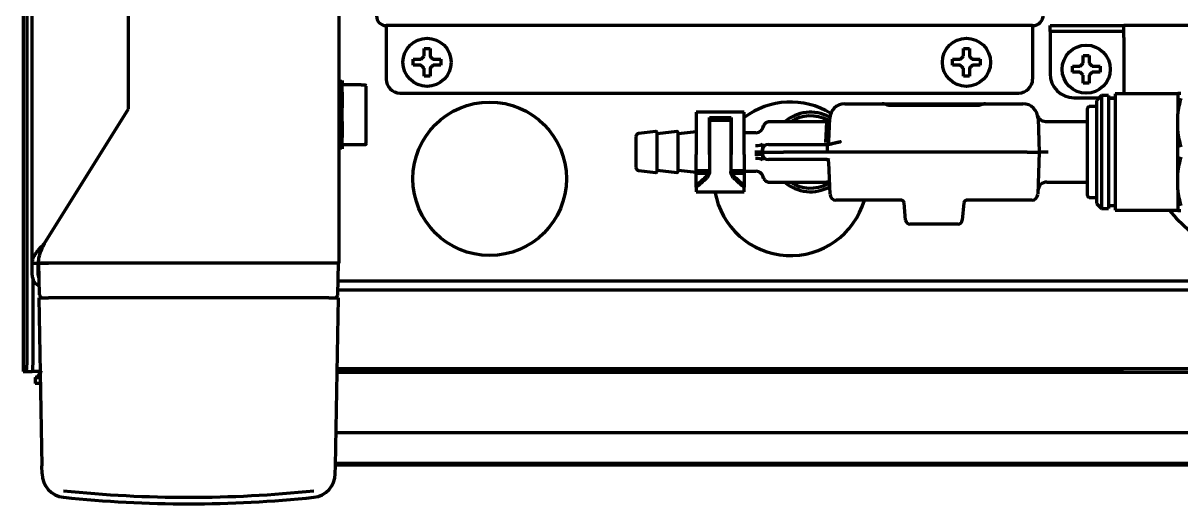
# Model space of a CAD drawing. Header units: inches. Extents: x -3055 to 7244, y 299 to 5591.
# Drawn here: x 2795.6 to 2987.9, y 4327.8 to 4407.6 of the extents above; entities that cross this region are included whole.
import ezdxf

# ---------------------------------------------------------------- set-up
doc = ezdxf.new("R2010")
doc.units = ezdxf.units.IN

msp = doc.modelspace()

# ---------------------------------------------------------------- linework, layer by layer
at = {"linetype": 'Continuous', "lineweight": 70}
for p, q in [((2795.62, 4836.56), (2795.62, 4349.76)), ((2796.3, 4352.76), (2796.3, 4835.56)), ((2848.12, 4367.76), (2848.12, 4462.48)), ((2797.12, 4367.76), (2797.12, 4443.56)), ((2813.12, 4393.37), (2813.12, 4443.56)), ((2855.92, 4407.21), (2855.92, 4406.21)), ((2963.32, 4407.21), (2855.92, 4407.21)), ((2855.92, 4406.21), (2855.92, 4398.31)), ((2963.32, 4407.21), (2963.32, 4406.21)), ((2963.32, 4406.21), (2963.32, 4398.31)), ((2966.22, 4406.21), (2966.22, 4407.21)), ((2966.22, 4407.21), (2978.22, 4407.21)), ((2966.22, 4406.21), (2966.22, 4405.21)), ((2978.22, 4406.21), (2966.22, 4406.21)), ((2978.22, 4407.21), (2978.45, 4407.21)), ((2978.22, 4406.21), (2978.45, 4406.21)), ((2978.45, 4405.21), (2978.45, 4407.21)), ((3053.79, 4407.21), (2978.45, 4407.21)), ((2966.22, 4405.21), (2966.22, 4399.21)), ((2978.45, 4405.21), (2978.45, 4397.21)), ((2860.42, 4401.11), (2860.42, 4401.61)), ((2860.42, 4400.61), (2860.42, 4401.11)), ((2865.02, 4401.61), (2865.02, 4401.11)), ((2865.02, 4401.11), (2865.02, 4400.61)), ((2950.02, 4401.11), (2950.02, 4401.61)), ((2950.02, 4400.61), (2950.02, 4401.11)), ((2954.62, 4401.61), (2954.62, 4401.11)), ((2954.62, 4401.11), (2954.62, 4400.61)), ((2969.92, 4399.96), (2969.92, 4400.46)), ((2974.52, 4400.46), (2974.52, 4399.96)), ((2969.92, 4399.46), (2969.92, 4399.96)), ((2974.52, 4399.96), (2974.52, 4399.46)), ((2848.62, 4398.06), (2848.12, 4397.48)), ((2848.62, 4398.06), (2848.62, 4397.96)), ((2848.62, 4397.96), (2848.62, 4397.29)), ((2848.62, 4396.15), (2848.62, 4397.29)), ((2851.78, 4397.39), (2848.72, 4397.39)), ((2852.62, 4392.39), (2852.62, 4397.17)), ((2848.62, 4396.15), (2848.62, 4395.48)), ((2848.62, 4395.48), (2848.62, 4394.87)), ((2848.62, 4394.87), (2848.62, 4393.53)), ((2858.22, 4396.01), (2961.02, 4396.01)), ((2970.22, 4395.21), (2974.37, 4395.21)), ((2974.77, 4395.61), (2973.92, 4394.76)), ((2973.92, 4394.76), (2973.92, 4386.21)), ((2974.77, 4395.61), (2974.77, 4386.21)), ((2975.92, 4395.61), (2974.77, 4395.61)), ((2975.92, 4395.61), (2975.92, 4386.21)), ((2975.92, 4395.21), (2977.02, 4395.21)), ((2977.02, 4395.11), (2975.92, 4395.11)), ((2977.02, 4395.86), (2977.02, 4386.21)), ((2987.42, 4395.86), (2977.02, 4395.86)), ((2987.42, 4395.96), (2987.42, 4392.53)), ((2799.12, 4370.96), (2813.12, 4393.37)), ((2848.62, 4392.39), (2848.62, 4393.53)), ((2907.42, 4392.81), (2907.42, 4385.8)), ((2915.42, 4392.81), (2907.42, 4392.81)), ((2915.42, 4385.8), (2915.42, 4392.81)), ((2932.11, 4394.21), (2938.35, 4394.21)), ((2938.35, 4394.21), (2939.74, 4394.21)), ((2939.74, 4394.21), (2954.1, 4394.21)), ((2954.07, 4393.92), (2939.76, 4393.92)), ((2954.1, 4394.21), (2955.49, 4394.21)), ((2955.49, 4394.21), (2961.72, 4394.21)), ((2972.42, 4378.96), (2972.42, 4393.46)), ((2973.92, 4393.76), (2972.72, 4393.76)), ((2848.62, 4391.25), (2848.62, 4392.39)), ((2848.62, 4391.25), (2848.62, 4389.91)), ((2852.62, 4387.62), (2852.62, 4392.39)), ((2909.62, 4385.8), (2909.62, 4391.93)), ((2909.62, 4391.93), (2913.22, 4391.93)), ((2909.67, 4391.41), (2909.62, 4391.41)), ((2909.67, 4391.48), (2909.67, 4391.78)), ((2909.67, 4391.78), (2913.17, 4391.78)), ((2909.67, 4389.05), (2909.67, 4391.48)), ((2909.67, 4391.48), (2913.17, 4391.48)), ((2913.17, 4391.78), (2913.17, 4391.48)), ((2913.17, 4391.48), (2913.17, 4389.05)), ((2913.22, 4391.41), (2913.17, 4391.41)), ((2913.22, 4391.93), (2913.22, 4385.8)), ((2926.42, 4391.21), (2919.41, 4391.21)), ((2929.11, 4391.21), (2926.42, 4391.21)), ((2928.98, 4387.8), (2929.11, 4391.21)), ((2929.48, 4387.95), (2929.61, 4391.8)), ((2964.22, 4391.8), (2964.42, 4386.21)), ((2972.42, 4391.21), (2965.62, 4391.21)), ((2987.42, 4389.65), (2987.42, 4392.53)), ((2848.62, 4389.91), (2848.62, 4389.3)), ((2848.62, 4389.3), (2848.62, 4388.63)), ((2900.69, 4389.61), (2897.86, 4389.27)), ((2904.19, 4389.61), (2900.92, 4389.21)), ((2900.92, 4383.01), (2900.92, 4389.41)), ((2907.42, 4389.58), (2904.42, 4389.21)), ((2904.42, 4383.01), (2904.42, 4389.41)), ((2909.67, 4389.43), (2909.62, 4389.42)), ((2909.67, 4388.31), (2909.67, 4389.05)), ((2913.22, 4389.43), (2913.17, 4389.43)), ((2913.17, 4389.05), (2913.17, 4388.31)), ((2917.35, 4389.41), (2915.42, 4389.41)), ((2987.42, 4382.78), (2987.42, 4389.65)), ((2848.12, 4387.3), (2848.62, 4386.73)), ((2848.62, 4387.49), (2848.62, 4388.63)), ((2848.62, 4387.49), (2848.62, 4386.82)), ((2851.78, 4387.39), (2848.72, 4387.39)), ((2897.42, 4388.77), (2897.42, 4383.66)), ((2909.67, 4382.99), (2909.67, 4388.31)), ((2913.17, 4388.31), (2913.17, 4382.99)), ((2921.93, 4387.46), (2929.21, 4387.46)), ((2848.62, 4386.82), (2848.62, 4386.73)), ((2907.42, 4385.11), (2907.42, 4385.8)), ((2907.42, 4383.13), (2907.42, 4385.11)), ((2909.62, 4385.8), (2909.62, 4385.11)), ((2909.62, 4385.11), (2909.62, 4383.13)), ((2913.22, 4385.11), (2913.22, 4385.8)), ((2913.22, 4383.13), (2913.22, 4385.11)), ((2915.42, 4385.8), (2915.42, 4385.11)), ((2915.42, 4385.11), (2915.42, 4383.13)), ((2918.42, 4386.21), (2918.43, 4386.5)), ((2918.42, 4386.21), (2921.92, 4386.21)), ((2918.43, 4385.93), (2918.42, 4386.21)), ((2918.43, 4386.5), (2918.44, 4386.73)), ((2918.44, 4385.73), (2918.44, 4385.72)), ((2962.42, 4386.21), (2921.92, 4386.21)), ((2962.42, 4386.21), (2964.42, 4386.21)), ((2964.42, 4386.21), (2964.17, 4379.18)), ((2973.92, 4386.21), (2973.92, 4377.66)), ((2974.77, 4386.21), (2974.77, 4376.81)), ((2975.92, 4386.21), (2975.92, 4376.81)), ((2977.02, 4386.21), (2977.02, 4376.56)), ((2897.86, 4383.16), (2900.69, 4382.81)), ((2900.92, 4383.21), (2904.19, 4382.81)), ((2904.42, 4383.21), (2907.42, 4382.85)), ((2907.42, 4382.71), (2907.42, 4383.13)), ((2907.42, 4383.13), (2909.62, 4383.13)), ((2909.62, 4383.13), (2909.62, 4382.71)), ((2913.22, 4383.13), (2915.42, 4383.13)), ((2913.22, 4382.71), (2913.22, 4383.13)), ((2915.42, 4383.13), (2915.42, 4382.71)), ((2929.21, 4384.96), (2921.93, 4384.96)), ((2929.66, 4379.18), (2929.48, 4384.48)), ((2907.42, 4382.71), (2909.62, 4382.71)), ((2907.42, 4380.78), (2907.42, 4382.71)), ((2909.62, 4383.01), (2909.62, 4383.01)), ((2913.21, 4383), (2913.22, 4382.99)), ((2913.22, 4382.71), (2915.42, 4382.71)), ((2915.42, 4383.01), (2917.35, 4383.01)), ((2915.42, 4382.71), (2915.42, 4380.78)), ((2919.41, 4381.21), (2926.42, 4381.21)), ((2926.42, 4381.21), (2929.11, 4381.21)), ((2965.69, 4381.21), (2972.42, 4381.21)), ((2987.42, 4379.9), (2987.42, 4382.78)), ((2907.42, 4380.38), (2907.42, 4380.78)), ((2907.42, 4380.38), (2907.42, 4379.61)), ((2907.42, 4379.61), (2915.42, 4379.61)), ((2915.42, 4380.78), (2915.42, 4380.38)), ((2915.42, 4379.61), (2915.42, 4380.38)), ((2987.42, 4379.9), (2987.42, 4376.46)), ((2931.66, 4378.21), (2930.66, 4378.21)), ((2941.57, 4378.21), (2931.66, 4378.21)), ((2942.21, 4374.9), (2941.96, 4377.76)), ((2951.88, 4377.76), (2951.63, 4374.9)), ((2962.17, 4378.21), (2952.27, 4378.21)), ((2963.17, 4378.21), (2962.17, 4378.21)), ((2972.72, 4378.66), (2973.92, 4378.66)), ((2973.92, 4377.66), (2974.77, 4376.81)), ((2975.92, 4377.31), (2977.02, 4377.31)), ((2974.77, 4376.81), (2975.92, 4376.81)), ((2977.02, 4376.56), (2987.42, 4376.56)), ((2950.88, 4374.21), (2942.96, 4374.21)), ((2797.12, 4365.76), (2797.12, 4367.76)), ((2797.12, 4367.76), (2798.12, 4367.76)), ((2799.92, 4367.76), (2798.12, 4367.76)), ((2798.12, 4365.76), (2798.12, 4367.76)), ((2798.24, 4367.76), (2799.84, 4367.76)), ((2798.34, 4362.5), (2798.24, 4367.76)), ((2846.32, 4367.76), (2799.92, 4367.76)), ((2848.12, 4367.76), (2846.32, 4367.76)), ((2847.9, 4362.5), (2847.99, 4367.76)), ((2797.3, 4352.76), (2797.3, 4364.95)), ((2798.12, 4365.76), (2798.28, 4365.76)), ((3068.73, 4364.76), (2847.95, 4364.76)), ((2798.24, 4362.01), (2799.84, 4362.01)), ((2798.24, 4362.01), (2798.73, 4334.1)), ((2798.62, 4362.06), (2798.62, 4362.01)), ((2846.39, 4362.01), (2799.84, 4362.01)), ((2846.39, 4362.01), (2847.99, 4362.01)), ((2847.51, 4334.1), (2847.99, 4362.01)), ((2847.62, 4362.01), (2847.62, 4362.06)), ((3068.88, 4363.26), (2847.92, 4363.26)), ((2795.62, 4349.76), (2796.14, 4349.76)), ((2795.62, 4349.76), (2795.62, 4349.76)), ((2796.14, 4349.76), (2797.14, 4349.76)), ((2797.62, 4349.76), (2797.14, 4349.76)), ((2798.46, 4349.76), (2797.62, 4349.76)), ((2797.62, 4348.76), (2798.47, 4348.76)), ((2797.62, 4348.76), (2797.62, 4347.76)), ((2975.7, 4349.76), (2847.78, 4349.76)), ((3073.02, 4349.56), (2847.79, 4349.56)), ((2847.8, 4350.26), (3073.02, 4350.26)), ((2968.12, 4349.76), (2968.12, 4349.56)), ((2976.7, 4349.76), (2975.7, 4349.76)), ((2976.7, 4349.76), (2976.7, 4350.26)), ((2976.7, 4349.76), (2978.12, 4349.76)), ((2978.12, 4350.26), (2978.12, 4349.76)), ((2798.49, 4347.76), (2797.62, 4347.76)), ((3073.02, 4339.57), (2847.61, 4339.57)), ((3073.02, 4339.54), (2847.61, 4339.54)), ((2798.75, 4332.76), (2798.73, 4334.1)), ((2847.48, 4332.76), (2847.51, 4334.1)), ((2847.51, 4334.27), (3073.03, 4334.27)), ((2847.53, 4334.53), (3073.03, 4334.53))]:
    msp.add_line(p, q, dxfattribs=at)
for centre, radius in [((2862.72, 4401.11), 4), ((2952.32, 4401.11), 4), ((2972.22, 4399.96), 4), ((2873.12, 4381.76), 12.75)]:
    msp.add_circle(centre, radius, dxfattribs=at)
for centre, radius, start, end in [((2855.92, 4408.81), 1.6, 180, 270), ((2963.32, 4409.01), 1.8, 270, 0), ((2970.22, 4399.21), 4, 180, 270), ((2848.72, 4397.29), 0.1, 90, 180), ((2858.22, 4398.31), 2.3, 180, 270), ((2961.02, 4398.31), 2.3, 270, 0), ((3010.45, 4397.21), 32, 180, 182.4187), ((2923.12, 4381.76), 12.75, 58.4719, 127.1531), ((2926.42, 4386.21), 6.6, 62.0357, 130.7514), ((2932.11, 4391.71), 2.5, 90, 178), ((2961.72, 4391.71), 2.5, 2, 90), ((2972.72, 4393.46), 0.3, 90, 180), ((2926.42, 4386.21), 6, 61.605, 123.5531), ((2929.11, 4391.71), 0.5, 269.1135, 358), ((2897.92, 4388.77), 0.5, 96.9365, 180), ((2900.72, 4389.41), 0.2, 0, 96.9365), ((2904.22, 4389.41), 0.2, 0, 96.9365), ((2848.72, 4387.49), 0.1, 180, 270), ((2919.43, 4386.46), 1, 90, 178), ((2928.98, 4387.96), 0.5, 270, 358), ((2919.43, 4385.96), 1, 182.0002, 270), ((2897.92, 4383.66), 0.5, 180, 263.0635), ((2928.98, 4384.46), 0.5, 2, 90), ((2900.72, 4383.01), 0.2, 263.0635, 0), ((2904.22, 4383.01), 0.2, 263.0635, 0), ((2926.42, 4386.21), 6.6, 229.2478, 299.0141), ((2926.42, 4386.21), 6, 236.4469, 298.2656), ((2929.11, 4380.71), 0.5, 2, 91.8742), ((2965.69, 4379.71), 1.5, 89.4269, 178), ((2923.12, 4381.76), 12.75, 189.7031, 343.8281), ((2930.66, 4379.21), 1, 182, 270), ((2941.46, 4377.71), 0.5, 5, 90), ((2952.38, 4377.71), 0.5, 90, 175), ((2963.17, 4379.21), 1, 270, 358), ((2972.72, 4378.96), 0.3, 180, 270), ((3010.45, 4397.21), 32, 220.1892, 270), ((2942.96, 4374.96), 0.75, 185, 270), ((2950.88, 4374.96), 0.75, 270, 355), ((2799.12, 4365.76), 2, 180, 246.1655), ((2799.12, 4365.76), 1, 180, 213.8639), ((2798.84, 4362.51), 0.5, 181, 270), ((2847.4, 4362.51), 0.5, 270, 359), ((2970.52, 4349.36), 0.4, 90, 149.9991), ((2977.72, 4349.36), 0.4, 30.0009, 90), ((2802.75, 4332.83), 4, 181, 264.013), ((2843.48, 4332.83), 4, 275.987, 359), ((2823.12, 4527.01), 199.25, 264.013, 270), ((2823.12, 4527.01), 199.25, 270, 275.987)]:
    msp.add_arc(centre, radius, start, end, dxfattribs=at)
for centre, major_axis, ratio, start_param, end_param in [((2917.35, 4390.66), (-1.25, 0.04), 1, 1.602904, 3.141573), ((2917.26, 4387.7), (-1.25, 0.04), 0.333532, 1.581322, 2.950519), ((2917.19, 4385.65), (1.25, 0.04), 0.125618, 0, 1.566409), ((2917.26, 4384.73), (1.25, 0.04), 0.333515, 0.191083, 1.56029), ((2909.67, 4386.21), (-4.14, -5.87), 0.300114, 0.644964, 1.079556), ((2909.67, 4386.21), (-4.55, -6.46), 0.300114, 0.696701, 1.087666), ((2913.17, 4386.21), (4.14, -5.87), 0.300114, 5.203629, 5.638222), ((2913.17, 4386.21), (4.55, -6.46), 0.300114, 5.195519, 5.586485), ((2917.35, 4381.76), (-1.25, -0.04), 1, 3.141612, 4.681404), ((2796.14, 4352.76), (0, -3), 0.052336, 0, 1.570796), ((2797.14, 4352.76), (0, 3), 0.052336, 3.141593, 4.712389), ((2823.12, 4526.59), (-197.77, 0), 0.999848, 1.465422, 1.67617)]:
    msp.add_ellipse(centre, major_axis=major_axis, ratio=ratio, start_param=start_param, end_param=end_param, dxfattribs=at)
for points, degree in [([(2862.22, 4402.11), (2862.22, 4402.17), (2862.22, 4402.28), (2862.22, 4402.44), (2862.22, 4402.6), (2862.22, 4402.75), (2862.22, 4402.9), (2862.22, 4403.06), (2862.22, 4403.23), (2862.22, 4403.35), (2862.22, 4403.41)], 3), ([(2862.22, 4403.41), (2862.39, 4403.41), (2862.72, 4403.41), (2863.05, 4403.41), (2863.22, 4403.41)], 3), ([(2951.82, 4402.11), (2951.82, 4402.17), (2951.82, 4402.28), (2951.82, 4402.44), (2951.82, 4402.6), (2951.82, 4402.75), (2951.82, 4402.9), (2951.82, 4403.06), (2951.82, 4403.23), (2951.82, 4403.35), (2951.82, 4403.41)], 3), ([(2951.82, 4403.41), (2951.99, 4403.41), (2952.32, 4403.41), (2952.65, 4403.41), (2952.82, 4403.41)], 3), ([(2861.72, 4400.61), (2861.66, 4400.61), (2861.56, 4400.61), (2861.39, 4400.61), (2861.24, 4400.61), (2861.08, 4400.61), (2860.93, 4400.61), (2860.77, 4400.61), (2860.61, 4400.61), (2860.48, 4400.61), (2860.42, 4400.61)], 3), ([(2861.72, 4401.61), (2861.74, 4401.64), (2861.79, 4401.68), (2861.86, 4401.76), (2861.93, 4401.83), (2862, 4401.9), (2862.08, 4401.97), (2862.15, 4402.04), (2862.19, 4402.09), (2862.22, 4402.11)], 3), ([(2862.22, 4400.11), (2862.19, 4400.14), (2862.14, 4400.19), (2862.07, 4400.26), (2862, 4400.34), (2861.93, 4400.41), (2861.86, 4400.48), (2861.79, 4400.54), (2861.74, 4400.59), (2861.72, 4400.61)], 3), ([(2863.22, 4402.11), (2863.24, 4402.09), (2863.3, 4402.04), (2863.37, 4401.96), (2863.44, 4401.89), (2863.51, 4401.82), (2863.58, 4401.75), (2863.65, 4401.68), (2863.7, 4401.64), (2863.72, 4401.61)], 3), ([(2863.72, 4400.61), (2863.69, 4400.59), (2863.65, 4400.54), (2863.58, 4400.47), (2863.5, 4400.4), (2863.43, 4400.33), (2863.36, 4400.26), (2863.29, 4400.18), (2863.24, 4400.14), (2863.22, 4400.11)], 3), ([(2863.72, 4401.61), (2863.77, 4401.61), (2863.88, 4401.61), (2864.04, 4401.61), (2864.2, 4401.61), (2864.36, 4401.61), (2864.51, 4401.61), (2864.67, 4401.61), (2864.83, 4401.61), (2864.95, 4401.61), (2865.02, 4401.61)], 3), ([(2951.32, 4400.61), (2951.26, 4400.61), (2951.16, 4400.61), (2950.99, 4400.61), (2950.84, 4400.61), (2950.68, 4400.61), (2950.53, 4400.61), (2950.37, 4400.61), (2950.21, 4400.61), (2950.08, 4400.61), (2950.02, 4400.61)], 3), ([(2951.32, 4401.61), (2951.34, 4401.64), (2951.39, 4401.68), (2951.46, 4401.76), (2951.53, 4401.83), (2951.6, 4401.9), (2951.68, 4401.97), (2951.75, 4402.04), (2951.79, 4402.09), (2951.82, 4402.11)], 3), ([(2951.82, 4400.11), (2951.79, 4400.14), (2951.74, 4400.19), (2951.67, 4400.26), (2951.6, 4400.34), (2951.53, 4400.41), (2951.46, 4400.48), (2951.39, 4400.54), (2951.34, 4400.59), (2951.32, 4400.61)], 3), ([(2952.82, 4402.11), (2952.84, 4402.09), (2952.9, 4402.04), (2952.97, 4401.96), (2953.04, 4401.89), (2953.11, 4401.82), (2953.18, 4401.75), (2953.25, 4401.68), (2953.3, 4401.64), (2953.32, 4401.61)], 3), ([(2953.32, 4400.61), (2953.29, 4400.59), (2953.25, 4400.54), (2953.18, 4400.47), (2953.1, 4400.4), (2953.03, 4400.33), (2952.96, 4400.26), (2952.89, 4400.18), (2952.84, 4400.14), (2952.82, 4400.11)], 3), ([(2953.32, 4401.61), (2953.37, 4401.61), (2953.48, 4401.61), (2953.64, 4401.61), (2953.8, 4401.61), (2953.96, 4401.61), (2954.11, 4401.61), (2954.27, 4401.61), (2954.43, 4401.61), (2954.55, 4401.61), (2954.62, 4401.61)], 3), ([(2971.22, 4400.46), (2971.24, 4400.49), (2971.29, 4400.53), (2971.36, 4400.61), (2971.43, 4400.68), (2971.5, 4400.75), (2971.58, 4400.82), (2971.65, 4400.89), (2971.69, 4400.94), (2971.72, 4400.96)], 3), ([(2971.72, 4400.96), (2971.72, 4401.02), (2971.72, 4401.13), (2971.72, 4401.29), (2971.72, 4401.45), (2971.72, 4401.6), (2971.72, 4401.75), (2971.72, 4401.91), (2971.72, 4402.08), (2971.72, 4402.2), (2971.72, 4402.26)], 3), ([(2971.72, 4402.26), (2971.89, 4402.26), (2972.22, 4402.26), (2972.55, 4402.26), (2972.72, 4402.26)], 3), ([(2972.72, 4400.96), (2972.74, 4400.94), (2972.8, 4400.89), (2972.87, 4400.81), (2972.94, 4400.74), (2973.01, 4400.67), (2973.08, 4400.6), (2973.15, 4400.53), (2973.2, 4400.49), (2973.22, 4400.46)], 3), ([(2973.22, 4400.46), (2973.27, 4400.46), (2973.38, 4400.46), (2973.54, 4400.46), (2973.7, 4400.46), (2973.86, 4400.46), (2974.01, 4400.46), (2974.17, 4400.46), (2974.33, 4400.46), (2974.45, 4400.46), (2974.52, 4400.46)], 3), ([(2863.22, 4398.81), (2863.05, 4398.81), (2862.72, 4398.81), (2862.39, 4398.81), (2862.22, 4398.81)], 3), ([(2863.22, 4400.11), (2863.22, 4400.06), (2863.22, 4399.95), (2863.22, 4399.79), (2863.22, 4399.63), (2863.22, 4399.48), (2863.22, 4399.32), (2863.22, 4399.17), (2863.22, 4399), (2863.22, 4398.88), (2863.22, 4398.81)], 3), ([(2952.82, 4398.81), (2952.65, 4398.81), (2952.32, 4398.81), (2951.99, 4398.81), (2951.82, 4398.81)], 3), ([(2952.82, 4400.11), (2952.82, 4400.06), (2952.82, 4399.95), (2952.82, 4399.79), (2952.82, 4399.63), (2952.82, 4399.48), (2952.82, 4399.32), (2952.82, 4399.17), (2952.82, 4399), (2952.82, 4398.88), (2952.82, 4398.81)], 3), ([(2971.22, 4399.46), (2971.16, 4399.46), (2971.06, 4399.46), (2970.89, 4399.46), (2970.74, 4399.46), (2970.58, 4399.46), (2970.43, 4399.46), (2970.27, 4399.46), (2970.11, 4399.46), (2969.98, 4399.46), (2969.92, 4399.46)], 3), ([(2971.72, 4398.96), (2971.69, 4398.99), (2971.64, 4399.04), (2971.57, 4399.11), (2971.5, 4399.19), (2971.43, 4399.26), (2971.36, 4399.33), (2971.29, 4399.39), (2971.24, 4399.44), (2971.22, 4399.46)], 3), ([(2973.22, 4399.46), (2973.19, 4399.44), (2973.15, 4399.39), (2973.08, 4399.32), (2973, 4399.25), (2972.93, 4399.18), (2972.86, 4399.11), (2972.79, 4399.03), (2972.74, 4398.99), (2972.72, 4398.96)], 3), ([(2972.72, 4398.96), (2972.72, 4398.91), (2972.72, 4398.8), (2972.72, 4398.64), (2972.72, 4398.48), (2972.72, 4398.33), (2972.72, 4398.17), (2972.72, 4398.02), (2972.72, 4397.85), (2972.72, 4397.73), (2972.72, 4397.66)], 3), ([(2972.72, 4397.66), (2972.55, 4397.66), (2972.22, 4397.66), (2971.89, 4397.66), (2971.72, 4397.66)], 3), ([(2919.58, 4391.21), (2918.77, 4391.16), (2918.58, 4390.4)], 2), ([(2929.6, 4387.51), (2929.2, 4387.45)], 1), ([(2929.2, 4384.98), (2929.6, 4384.91)], 1), ([(2909.55, 4382.43), (2909.52, 4382.35), (2909.44, 4382.2), (2909.33, 4382.07), (2909.27, 4382)], 3), ([(2909.67, 4382.99), (2909.67, 4382.93), (2909.66, 4382.8), (2909.62, 4382.61), (2909.58, 4382.49), (2909.55, 4382.43)], 3), ([(2913.28, 4382.43), (2913.26, 4382.49), (2913.22, 4382.61), (2913.18, 4382.8), (2913.17, 4382.93), (2913.17, 4382.99)], 3), ([(2913.57, 4382), (2913.51, 4382.07), (2913.4, 4382.2), (2913.32, 4382.35), (2913.28, 4382.43)], 3), ([(2918.58, 4382.03), (2918.8, 4381.24), (2919.58, 4381.21)], 2), ([(2799.12, 4370.96), (2799.05, 4370.89), (2798.91, 4370.75), (2798.7, 4370.54), (2798.5, 4370.32), (2798.3, 4370.11), (2798.12, 4369.9), (2797.94, 4369.68), (2797.78, 4369.47), (2797.63, 4369.26), (2797.5, 4369.04), (2797.38, 4368.83), (2797.29, 4368.62), (2797.21, 4368.4), (2797.16, 4368.19), (2797.13, 4367.98), (2797.12, 4367.83), (2797.12, 4367.76)], 3), ([(2799.12, 4370.96), (2799.07, 4370.86), (2798.96, 4370.64), (2798.81, 4370.32), (2798.66, 4370), (2798.53, 4369.68), (2798.41, 4369.36), (2798.31, 4369.04), (2798.22, 4368.72), (2798.16, 4368.4), (2798.13, 4368.08), (2798.12, 4367.87), (2798.12, 4367.76)], 3), ([(2798.62, 4349.76), (2798.6, 4349.73), (2798.55, 4349.66), (2798.49, 4349.55), (2798.42, 4349.45), (2798.35, 4349.36), (2798.29, 4349.26), (2798.22, 4349.17), (2798.15, 4349.09), (2798.09, 4349.02), (2798.02, 4348.95), (2797.95, 4348.9), (2797.89, 4348.85), (2797.82, 4348.81), (2797.75, 4348.78), (2797.69, 4348.77), (2797.64, 4348.76), (2797.62, 4348.76)], 3)]:
    msp.add_open_spline(points, degree=degree, dxfattribs=at)
for points, knots in [([(2863.22, 4403.41), (2863.22, 4403.21), (2863.22, 4403), (2863.22, 4402.68), (2863.22, 4402.57), (2863.22, 4402.34), (2863.22, 4402.23), (2863.22, 4402.11)], [0, 0, 0, 0, 0.5, 0.5, 0.75, 0.75, 1, 1, 1, 1]), ([(2952.82, 4403.41), (2952.82, 4403.21), (2952.82, 4403), (2952.82, 4402.68), (2952.82, 4402.57), (2952.82, 4402.34), (2952.82, 4402.23), (2952.82, 4402.11)], [0, 0, 0, 0, 0.5, 0.5, 0.75, 0.75, 1, 1, 1, 1]), ([(2860.42, 4401.61), (2860.62, 4401.61), (2860.83, 4401.61), (2861.16, 4401.61), (2861.27, 4401.61), (2861.49, 4401.61), (2861.6, 4401.61), (2861.72, 4401.61)], [0, 0, 0, 0, 0.5, 0.5, 0.75, 0.75, 1, 1, 1, 1]), ([(2865.02, 4400.61), (2864.82, 4400.61), (2864.61, 4400.61), (2864.28, 4400.61), (2864.17, 4400.61), (2863.95, 4400.61), (2863.83, 4400.61), (2863.72, 4400.61)], [0, 0, 0, 0, 0.5, 0.5, 0.75, 0.75, 1, 1, 1, 1]), ([(2950.02, 4401.61), (2950.22, 4401.61), (2950.43, 4401.61), (2950.76, 4401.61), (2950.87, 4401.61), (2951.09, 4401.61), (2951.2, 4401.61), (2951.32, 4401.61)], [0, 0, 0, 0, 0.5, 0.5, 0.75, 0.75, 1, 1, 1, 1]), ([(2954.62, 4400.61), (2954.42, 4400.61), (2954.21, 4400.61), (2953.88, 4400.61), (2953.77, 4400.61), (2953.55, 4400.61), (2953.43, 4400.61), (2953.32, 4400.61)], [0, 0, 0, 0, 0.5, 0.5, 0.75, 0.75, 1, 1, 1, 1]), ([(2969.92, 4400.46), (2970.12, 4400.46), (2970.33, 4400.46), (2970.66, 4400.46), (2970.77, 4400.46), (2970.99, 4400.46), (2971.1, 4400.46), (2971.22, 4400.46)], [0, 0, 0, 0, 0.5, 0.5, 0.75, 0.75, 1, 1, 1, 1]), ([(2972.72, 4402.26), (2972.72, 4402.06), (2972.72, 4401.85), (2972.72, 4401.53), (2972.72, 4401.42), (2972.72, 4401.19), (2972.72, 4401.08), (2972.72, 4400.96)], [0, 0, 0, 0, 0.5, 0.5, 0.75, 0.75, 1, 1, 1, 1]), ([(2862.22, 4398.81), (2862.22, 4399.02), (2862.22, 4399.23), (2862.22, 4399.55), (2862.22, 4399.66), (2862.22, 4399.88), (2862.22, 4400), (2862.22, 4400.11)], [0, 0, 0, 0, 0.5, 0.5, 0.75, 0.75, 1, 1, 1, 1]), ([(2951.82, 4398.81), (2951.82, 4399.02), (2951.82, 4399.23), (2951.82, 4399.55), (2951.82, 4399.66), (2951.82, 4399.88), (2951.82, 4400), (2951.82, 4400.11)], [0, 0, 0, 0, 0.5, 0.5, 0.75, 0.75, 1, 1, 1, 1]), ([(2971.72, 4397.66), (2971.72, 4397.87), (2971.72, 4398.08), (2971.72, 4398.4), (2971.72, 4398.51), (2971.72, 4398.73), (2971.72, 4398.85), (2971.72, 4398.96)], [0, 0, 0, 0, 0.5, 0.5, 0.75, 0.75, 1, 1, 1, 1]), ([(2974.52, 4399.46), (2974.32, 4399.46), (2974.11, 4399.46), (2973.78, 4399.46), (2973.67, 4399.46), (2973.45, 4399.46), (2973.33, 4399.46), (2973.22, 4399.46)], [0, 0, 0, 0, 0.5, 0.5, 0.75, 0.75, 1, 1, 1, 1]), ([(2851.78, 4397.39), (2851.81, 4397.39), (2851.84, 4397.39), (2851.89, 4397.39), (2851.9, 4397.39), (2851.93, 4397.39), (2851.94, 4397.39), (2851.98, 4397.39), (2852, 4397.39), (2852.04, 4397.39), (2852.06, 4397.39), (2852.12, 4397.39), (2852.16, 4397.39), (2852.22, 4397.39), (2852.24, 4397.39), (2852.28, 4397.39), (2852.29, 4397.39), (2852.31, 4397.39), (2852.32, 4397.39), (2852.35, 4397.39), (2852.37, 4397.39), (2852.41, 4397.39), (2852.43, 4397.39), (2852.45, 4397.39), (2852.46, 4397.39), (2852.47, 4397.39), (2852.48, 4397.39), (2852.49, 4397.39), (2852.5, 4397.39), (2852.5, 4397.39), (2852.51, 4397.39), (2852.51, 4397.39), (2852.51, 4397.39)], [0, 0, 0, 0, 0.033049, 0.033049, 0.049574, 0.049574, 0.066098, 0.066098, 0.099147, 0.099147, 0.132196, 0.132196, 0.198295, 0.198295, 0.264393, 0.264393, 0.297442, 0.297442, 0.330491, 0.330491, 0.396589, 0.396589, 0.528786, 0.528786, 0.594884, 0.594884, 0.660982, 0.660982, 0.793179, 0.793179, 0.925375, 1, 1, 1, 1]), ([(2851.8, 4397.38), (2851.83, 4397.38), (2851.86, 4397.38), (2851.92, 4397.38), (2851.95, 4397.38), (2852, 4397.37), (2852.03, 4397.37), (2852.07, 4397.37), (2852.08, 4397.37), (2852.1, 4397.37), (2852.11, 4397.37), (2852.17, 4397.37), (2852.2, 4397.37), (2852.27, 4397.36), (2852.3, 4397.36), (2852.34, 4397.36), (2852.35, 4397.35), (2852.38, 4397.35), (2852.39, 4397.35), (2852.42, 4397.35), (2852.44, 4397.35), (2852.49, 4397.34), (2852.51, 4397.34), (2852.54, 4397.33), (2852.55, 4397.33), (2852.56, 4397.32), (2852.57, 4397.32), (2852.58, 4397.32), (2852.59, 4397.32), (2852.6, 4397.31), (2852.6, 4397.31), (2852.61, 4397.31), (2852.61, 4397.31), (2852.61, 4397.31)], [0, 0, 0, 0, 0.033034, 0.033034, 0.066068, 0.066068, 0.099101, 0.099101, 0.115618, 0.115618, 0.132135, 0.132135, 0.198203, 0.198203, 0.264271, 0.264271, 0.297304, 0.297304, 0.330338, 0.330338, 0.396406, 0.396406, 0.528541, 0.528541, 0.594609, 0.594609, 0.660677, 0.660677, 0.792812, 0.792812, 0.924947, 0.924947, 1, 1, 1, 1]), ([(2987.42, 4395.96), (2987.47, 4395.96), (2987.54, 4395.96), (2987.71, 4395.96), (2987.82, 4395.96), (2987.94, 4395.96)], [0, 0, 0, 0, 0.5, 0.5, 1, 1, 1, 1]), ([(2987.94, 4395.11), (2987.82, 4394.69), (2987.71, 4394.26), (2987.54, 4393.4), (2987.47, 4392.97), (2987.42, 4392.53)], [0, 0, 0, 0, 0.5, 0.5, 1, 1, 1, 1]), ([(2939.76, 4393.92), (2939.75, 4393.92), (2939.66, 4393.92), (2939.46, 4393.95), (2939.11, 4394.03), (2938.77, 4394.14), (2938.51, 4394.23), (2938.35, 4394.21), (2938.33, 4394.21)], [0, 0, 0, 0, 0.01627, 0.157625, 0.338855, 0.689828, 0.962401, 1, 1, 1, 1]), ([(2955.48, 4394.21), (2955.47, 4394.21), (2955.39, 4394.22), (2955.22, 4394.18), (2954.92, 4394.1), (2954.56, 4393.98), (2954.2, 4393.92), (2954.09, 4393.92), (2954.07, 4393.92)], [0, 0, 0, 0, 0.024433, 0.169144, 0.371364, 0.80958, 0.980738, 1, 1, 1, 1]), ([(2965.61, 4391.23), (2965.56, 4391.23), (2965.36, 4391.2), (2965.04, 4391.31), (2964.7, 4391.49), (2964.47, 4391.71), (2964.32, 4391.92), (2964.23, 4392.1), (2964.18, 4392.23), (2964.16, 4392.28), (2964.16, 4392.29)], [0, 0, 0, 0, 0.073314, 0.307885, 0.501542, 0.665237, 0.800055, 0.904497, 0.975091, 1, 1, 1, 1]), ([(2987.42, 4389.65), (2987.47, 4389.21), (2987.54, 4388.78), (2987.71, 4387.92), (2987.82, 4387.49), (2987.94, 4387.07)], [0, 0, 0, 0, 0.5, 0.5, 1, 1, 1, 1]), ([(2852.51, 4387.39), (2852.51, 4387.39), (2852.51, 4387.39), (2852.51, 4387.39), (2852.51, 4387.39), (2852.5, 4387.39), (2852.5, 4387.39), (2852.49, 4387.39), (2852.48, 4387.39), (2852.47, 4387.39), (2852.46, 4387.39), (2852.45, 4387.39), (2852.43, 4387.39), (2852.41, 4387.39), (2852.37, 4387.39), (2852.35, 4387.39), (2852.31, 4387.39), (2852.29, 4387.39), (2852.26, 4387.39), (2852.24, 4387.39), (2852.22, 4387.39), (2852.2, 4387.39), (2852.16, 4387.39), (2852.12, 4387.39), (2852.06, 4387.39), (2852.04, 4387.39), (2852, 4387.39), (2851.98, 4387.39), (2851.94, 4387.39), (2851.93, 4387.39), (2851.9, 4387.39), (2851.89, 4387.39), (2851.84, 4387.39), (2851.81, 4387.39), (2851.78, 4387.39)], [0, 0, 0, 0, 0.051627, 0.170174, 0.170174, 0.28872, 0.28872, 0.407267, 0.407267, 0.46654, 0.46654, 0.525814, 0.525814, 0.64436, 0.64436, 0.703633, 0.703633, 0.762907, 0.762907, 0.792543, 0.792543, 0.82218, 0.82218, 0.881453, 0.881453, 0.91109, 0.91109, 0.940727, 0.940727, 0.955545, 0.955545, 0.970363, 0.970363, 1, 1, 1, 1]), ([(2852.61, 4387.48), (2852.61, 4387.48), (2852.61, 4387.48), (2852.61, 4387.48), (2852.6, 4387.48), (2852.6, 4387.47), (2852.59, 4387.47), (2852.58, 4387.47), (2852.57, 4387.46), (2852.56, 4387.46), (2852.55, 4387.46), (2852.54, 4387.46), (2852.51, 4387.45), (2852.49, 4387.45), (2852.44, 4387.44), (2852.42, 4387.44), (2852.38, 4387.43), (2852.36, 4387.43), (2852.32, 4387.43), (2852.3, 4387.43), (2852.27, 4387.43), (2852.25, 4387.42), (2852.2, 4387.42), (2852.16, 4387.42), (2852.11, 4387.42), (2852.1, 4387.42), (2852.08, 4387.42), (2852.07, 4387.41), (2852.03, 4387.41), (2852, 4387.41), (2851.96, 4387.41), (2851.95, 4387.41), (2851.92, 4387.41), (2851.91, 4387.41), (2851.86, 4387.41), (2851.83, 4387.41), (2851.8, 4387.41)], [0, 0, 0, 0, 0.050699, 0.169361, 0.169361, 0.288024, 0.288024, 0.406687, 0.406687, 0.466018, 0.466018, 0.525349, 0.525349, 0.644012, 0.644012, 0.703343, 0.703343, 0.762675, 0.762675, 0.79234, 0.79234, 0.822006, 0.822006, 0.881337, 0.881337, 0.89617, 0.89617, 0.911003, 0.911003, 0.940669, 0.940669, 0.955501, 0.955501, 0.970334, 0.970334, 1, 1, 1, 1]), ([(2918.48, 4387.58), (2918.48, 4387.51), (2918.48, 4387.43), (2918.47, 4387.32), (2918.47, 4387.29), (2918.47, 4387.21), (2918.46, 4387.18), (2918.46, 4387.07), (2918.45, 4387), (2918.45, 4386.9), (2918.44, 4386.87), (2918.44, 4386.8), (2918.44, 4386.76), (2918.44, 4386.73)], [0, 0, 0, 0, 0.25, 0.25, 0.375, 0.375, 0.5, 0.5, 0.75, 0.75, 0.875, 0.875, 1, 1, 1, 1]), ([(2919.43, 4387.46), (2919.43, 4387.46), (2919.47, 4387.46), (2919.66, 4387.46), (2919.97, 4387.46), (2920.37, 4387.46), (2920.83, 4387.46), (2921.36, 4387.46), (2921.73, 4387.46), (2921.93, 4387.46)], [0, 0, 0, 0, 0.146168, 0.289853, 0.434024, 0.577627, 0.714047, 0.851827, 1, 1, 1, 1]), ([(2929.21, 4387.46), (2929.22, 4387.46), (2929.24, 4387.46), (2929.28, 4387.47), (2929.31, 4387.47), (2929.34, 4387.47), (2929.38, 4387.47), (2929.41, 4387.48), (2929.44, 4387.48), (2929.48, 4387.49), (2929.51, 4387.5), (2929.55, 4387.5), (2929.58, 4387.51), (2929.62, 4387.52), (2929.65, 4387.53), (2929.69, 4387.53), (2929.73, 4387.54), (2929.76, 4387.55), (2929.8, 4387.56), (2929.84, 4387.57), (2929.88, 4387.58), (2929.92, 4387.59), (2929.96, 4387.6), (2930.02, 4387.62), (2930.07, 4387.63), (2930.1, 4387.64), (2930.11, 4387.64), (2930.12, 4387.64), (2930.13, 4387.65), (2930.14, 4387.65), (2930.15, 4387.65), (2930.16, 4387.65), (2930.17, 4387.66), (2930.18, 4387.66), (2930.19, 4387.66), (2930.21, 4387.67), (2930.22, 4387.67), (2930.23, 4387.67), (2930.24, 4387.67), (2930.25, 4387.68), (2930.27, 4387.68), (2930.28, 4387.68), (2930.29, 4387.69), (2930.3, 4387.69), (2930.31, 4387.69), (2930.33, 4387.69), (2930.34, 4387.7), (2930.35, 4387.7), (2930.37, 4387.7), (2930.38, 4387.71), (2930.39, 4387.71), (2930.41, 4387.71), (2930.42, 4387.72), (2930.44, 4387.72), (2930.45, 4387.72), (2930.46, 4387.73), (2930.48, 4387.73), (2930.49, 4387.73), (2930.51, 4387.74), (2930.52, 4387.74), (2930.54, 4387.74), (2930.55, 4387.75), (2930.57, 4387.75), (2930.59, 4387.75), (2930.6, 4387.76), (2930.62, 4387.76), (2930.63, 4387.77), (2930.65, 4387.77), (2930.67, 4387.77), (2930.68, 4387.78), (2930.7, 4387.78), (2930.72, 4387.78), (2930.73, 4387.79), (2930.75, 4387.79), (2930.77, 4387.8), (2930.79, 4387.8), (2930.8, 4387.8), (2930.82, 4387.81), (2930.84, 4387.81), (2930.86, 4387.82), (2930.88, 4387.82), (2930.89, 4387.82), (2930.91, 4387.83), (2930.93, 4387.83), (2930.95, 4387.84), (2930.97, 4387.84), (2930.99, 4387.84), (2931.01, 4387.85), (2931.03, 4387.85), (2931.05, 4387.86), (2931.07, 4387.86), (2931.09, 4387.86), (2931.11, 4387.87), (2931.13, 4387.87), (2931.15, 4387.88), (2931.17, 4387.88), (2931.19, 4387.89), (2931.21, 4387.89), (2931.23, 4387.9), (2931.26, 4387.9), (2931.28, 4387.9), (2931.3, 4387.91), (2931.32, 4387.91), (2931.34, 4387.92), (2931.36, 4387.92), (2931.39, 4387.93), (2931.41, 4387.93), (2931.43, 4387.94), (2931.45, 4387.94), (2931.47, 4387.94), (2931.48, 4387.95)], [0, 0, 0, 0, 0.014899, 0.029973, 0.045222, 0.060648, 0.076251, 0.092031, 0.10799, 0.124128, 0.140446, 0.156945, 0.173628, 0.190494, 0.207546, 0.224786, 0.242216, 0.259837, 0.277652, 0.295663, 0.313873, 0.332285, 0.350901, 0.381608, 0.413263, 0.417906, 0.422604, 0.427356, 0.432164, 0.437026, 0.441943, 0.446915, 0.451941, 0.457021, 0.462156, 0.467345, 0.472588, 0.477886, 0.483238, 0.488643, 0.494103, 0.499616, 0.505184, 0.510805, 0.51648, 0.522208, 0.527991, 0.533827, 0.539716, 0.545659, 0.551655, 0.557705, 0.563808, 0.569964, 0.576174, 0.582437, 0.588753, 0.595122, 0.601545, 0.60802, 0.614549, 0.621131, 0.627766, 0.634454, 0.641195, 0.647989, 0.654836, 0.661737, 0.66869, 0.675696, 0.682756, 0.689868, 0.697034, 0.704253, 0.711525, 0.71885, 0.726228, 0.73366, 0.741144, 0.748683, 0.756274, 0.763919, 0.771617, 0.779369, 0.787175, 0.795034, 0.802946, 0.810913, 0.818934, 0.827008, 0.835137, 0.843319, 0.851556, 0.859847, 0.868193, 0.876593, 0.885048, 0.893558, 0.902122, 0.910742, 0.919417, 0.928147, 0.936933, 0.945774, 0.954671, 0.963624, 0.972634, 0.981699, 0.990821, 1, 1, 1, 1]), ([(2918.42, 4386.21), (2918.42, 4386.21), (2918.41, 4386.21), (2918.39, 4386.21), (2918.38, 4386.21), (2918.36, 4386.21), (2918.35, 4386.21), (2918.34, 4386.21), (2918.33, 4386.21), (2918.29, 4386.21), (2918.25, 4386.21), (2918.2, 4386.21), (2918.19, 4386.21), (2918.16, 4386.21), (2918.15, 4386.21), (2918.11, 4386.21), (2918.08, 4386.21), (2917.99, 4386.21), (2917.93, 4386.21), (2917.85, 4386.21), (2917.83, 4386.21), (2917.79, 4386.21), (2917.74, 4386.21), (2917.65, 4386.21), (2917.57, 4386.21), (2917.51, 4386.21), (2917.49, 4386.21), (2917.45, 4386.21), (2917.43, 4386.21), (2917.37, 4386.21), (2917.33, 4386.21), (2917.27, 4386.21), (2917.24, 4386.21), (2917.21, 4386.21), (2917.19, 4386.21), (2917.18, 4386.21), (2917.17, 4386.21)], [0, 0, 0, 0, 0.122, 0.122, 0.184714, 0.184714, 0.216071, 0.216071, 0.247428, 0.247428, 0.372857, 0.372857, 0.404214, 0.404214, 0.435571, 0.435571, 0.498285, 0.498285, 0.623714, 0.623714, 0.655071, 0.655071, 0.686428, 0.749143, 0.811857, 0.811857, 0.843214, 0.843214, 0.874571, 0.874571, 0.937286, 0.937286, 0.968643, 0.984321, 0.984321, 1, 1, 1, 1]), ([(2918.44, 4385.7), (2918.44, 4385.7), (2918.44, 4385.7), (2918.44, 4385.69), (2918.44, 4385.69), (2918.44, 4385.68), (2918.44, 4385.67), (2918.44, 4385.64), (2918.44, 4385.61), (2918.44, 4385.56), (2918.45, 4385.53), (2918.45, 4385.46), (2918.45, 4385.42), (2918.46, 4385.35), (2918.46, 4385.32), (2918.46, 4385.25), (2918.47, 4385.21), (2918.47, 4385.14), (2918.47, 4385.11), (2918.48, 4385), (2918.48, 4384.92), (2918.48, 4384.85)], [0, 0, 0, 0, 0.001953, 0.003906, 0.007812, 0.015625, 0.03125, 0.0625, 0.125, 0.125, 0.25, 0.25, 0.375, 0.375, 0.5, 0.5, 0.625, 0.625, 0.75, 0.75, 1, 1, 1, 1]), ([(2965.92, 4386.21), (2965.91, 4386.21), (2965.91, 4386.21), (2965.9, 4386.21), (2965.89, 4386.21), (2965.87, 4386.21), (2965.83, 4386.21), (2965.8, 4386.21), (2965.72, 4386.21), (2965.67, 4386.21), (2965.6, 4386.21), (2965.58, 4386.21), (2965.53, 4386.21), (2965.51, 4386.21), (2965.44, 4386.21), (2965.34, 4386.21), (2965.25, 4386.21), (2965.19, 4386.21), (2965.17, 4386.21), (2965.13, 4386.21), (2965.11, 4386.21), (2965, 4386.21), (2964.93, 4386.21), (2964.82, 4386.21), (2964.79, 4386.21), (2964.74, 4386.21), (2964.73, 4386.21), (2964.7, 4386.21), (2964.68, 4386.21), (2964.62, 4386.21), (2964.57, 4386.21), (2964.52, 4386.21), (2964.51, 4386.21), (2964.5, 4386.21), (2964.49, 4386.21), (2964.47, 4386.21), (2964.46, 4386.21), (2964.43, 4386.21), (2964.42, 4386.21), (2964.42, 4386.21)], [0, 0, 0, 0, 0.007833, 0.007833, 0.015666, 0.015666, 0.031331, 0.062663, 0.062663, 0.125326, 0.125326, 0.156657, 0.156657, 0.187988, 0.187988, 0.250651, 0.313314, 0.313314, 0.344645, 0.344645, 0.375977, 0.375977, 0.501302, 0.501302, 0.563965, 0.563965, 0.595296, 0.595296, 0.626628, 0.626628, 0.751953, 0.751953, 0.783285, 0.783285, 0.814616, 0.814616, 0.877279, 0.877279, 1, 1, 1, 1]), ([(2987.94, 4385.36), (2987.82, 4384.94), (2987.71, 4384.51), (2987.54, 4383.65), (2987.47, 4383.22), (2987.42, 4382.78)], [0, 0, 0, 0, 0.5, 0.5, 1, 1, 1, 1]), ([(2909.63, 4382.99), (2909.64, 4383.04), (2909.66, 4383.15), (2909.67, 4383.27), (2909.67, 4383.34)], [0, 0, 0, 0, 0.452163, 1, 1, 1, 1]), ([(2913.17, 4383.34), (2913.17, 4383.27), (2913.18, 4383.15), (2913.2, 4383.03), (2913.22, 4382.97)], [0, 0, 0, 0, 0.522146, 1, 1, 1, 1]), ([(2921.93, 4384.96), (2921.73, 4384.96), (2921.35, 4384.96), (2920.8, 4384.96), (2920.32, 4384.96), (2919.93, 4384.96), (2919.65, 4384.96), (2919.47, 4384.96), (2919.43, 4384.96), (2919.43, 4384.96)], [0, 0, 0, 0, 0.148263, 0.293914, 0.439938, 0.585587, 0.720883, 0.853972, 1, 1, 1, 1]), ([(2909.27, 4382.35), (2909.33, 4382.41), (2909.42, 4382.53), (2909.5, 4382.65), (2909.52, 4382.7)], [0, 0, 0, 0, 0.586027, 1, 1, 1, 1]), ([(2913.31, 4382.7), (2913.34, 4382.65), (2913.41, 4382.53), (2913.51, 4382.41), (2913.57, 4382.35)], [0, 0, 0, 0, 0.412822, 1, 1, 1, 1]), ([(2987.42, 4379.9), (2987.47, 4379.46), (2987.54, 4379.03), (2987.71, 4378.17), (2987.82, 4377.74), (2987.94, 4377.32)], [0, 0, 0, 0, 0.5, 0.5, 1, 1, 1, 1]), ([(2987.94, 4376.46), (2987.82, 4376.46), (2987.71, 4376.46), (2987.54, 4376.46), (2987.47, 4376.46), (2987.42, 4376.46)], [0, 0, 0, 0, 0.5, 0.5, 1, 1, 1, 1])]:
    msp.add_open_spline(points, degree=3, knots=knots, dxfattribs=at)
msp.add_rational_spline([(2929.21, 4387.46), (2929.21, 4387.46), (2929.21, 4387.07), (2929.21, 4386.5)], [0.999704573365, 0.812892506685, 0.81299098223, 1], degree=3, dxfattribs=at)

doc.saveas('drawing.dxf')
